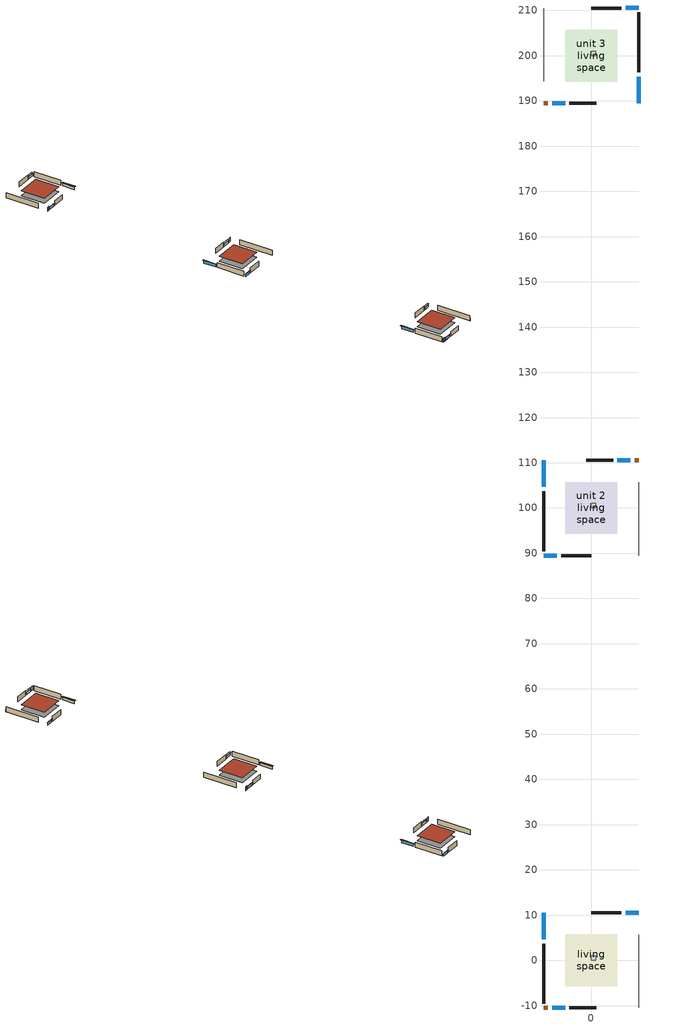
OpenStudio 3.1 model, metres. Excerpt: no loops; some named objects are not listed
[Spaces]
central ac and furnace airloop ret air space
 floor adiabatic (AdiabaticConst): 0,0 0,1 1,1 1,0 z0
 wall adiabatic (AdiabaticConst): 0,0 1,0 1,1 0,1 0,0 z0:1
 ceiling adiabatic (AdiabaticConst): 1,0 1,1 0,1 0,0 z1
living space
 floor foundation (Surface_1 construction): -5.74,-5.74 -5.74,5.74 5.74,5.74 5.74,-5.74 z0
 wall outside (AdiabaticWallConstruction 1): -10.51,-10.51 -9.6,-10.51 z0:2.03
 wall outside (AdiabaticWallConstruction): -8.67,-10.51 -5.74,-10.51 / 10.51,10.51 7.58,10.51 / -10.51,10.51 -10.51,4.64 z0:1.22
 wall outside (Surface_5 construction): -4.81,-10.51 1.08,-10.51 z0:2.44
 wall outside (Surface_3 construction): 6.66,10.51 0,10.51 z0:2.44
 wall outside (Surface_2 construction): -10.51,3.71 -10.51,-9.58 z0:2.44
 wall adiabatic (Surface_4 construction): 10.51,-10.51 10.51,5.72 z0:2.44
 window (WindowConstruction 2): -8.67,-10.51 -5.74,-10.51 z0:1.22
 window (WindowConstruction 1): 10.51,10.51 7.59,10.51 z0:1.22
 window (WindowConstruction): -10.51,10.51 -10.51,4.64 z0:1.22
 door (Door): -10.51,-10.51 -9.6,-10.51 z0:2.03
 roof outside (Surface_6 construction): -5.74,5.74 -5.74,-5.74 5.74,-5.74 5.74,5.74 z2.44
unit 2 central ac and furnace airloop ret air space
 floor adiabatic (unit 2 AdiabaticConst): 0,100 0,101 1,101 1,100 z0
 wall adiabatic (unit 2 AdiabaticConst): 0,100 1,100 1,101 0,101 0,100 z0:1
 ceiling adiabatic (unit 2 AdiabaticConst): 1,100 1,101 0,101 0,100 z1
unit 2 living space
 floor foundation (unit 2 Surface_1 construction): -5.74,94.26 -5.74,105.74 5.74,105.74 5.74,94.26 z0
 wall outside (unit 2 AdiabaticWallConstruction 1): 10.51,110.51 9.6,110.51 z0:2.03
 wall outside (unit 2 AdiabaticWallConstruction): 8.67,110.51 5.74,110.51 / -10.51,110.51 -10.51,104.64 / -10.51,89.49 -7.58,89.49 z0:1.22
 wall outside (unit 2 Surface_5 construction): 4.81,110.51 -1.08,110.51 z0:2.44
 wall outside (unit 2 Surface_4 construction): -10.51,103.71 -10.51,90.42 z0:2.44
 wall outside (unit 2 Surface_3 construction): -6.66,89.49 0,89.49 z0:2.44
 wall adiabatic (unit 2 Surface_2 construction): 10.51,89.49 10.51,105.72 z0:2.44
 window (unit 2 WindowConstruction 2): 8.67,110.51 5.74,110.51 z0:1.22
 window (unit 2 WindowConstruction 1): -10.51,110.51 -10.51,104.64 z0:1.22
 window (unit 2 WindowConstruction): -10.51,89.49 -7.59,89.49 z0:1.22
 door (unit 2 Door): 10.51,110.51 9.6,110.51 z0:2.03
 roof outside (unit 2 Surface_6 construction): -5.74,105.74 -5.74,94.26 5.74,94.26 5.74,105.74 z2.44
unit 3 central ac and furnace airloop ret air space
 floor adiabatic (unit 3 AdiabaticConst): 0,200 0,201 1,201 1,200 z0
 wall adiabatic (unit 3 AdiabaticConst): 0,200 1,200 1,201 0,201 0,200 z0:1
 ceiling adiabatic (unit 3 AdiabaticConst): 1,200 1,201 0,201 0,200 z1
unit 3 living space
 floor foundation (unit 3 Surface_1 construction): -5.74,194.26 -5.74,205.74 5.74,205.74 5.74,194.26 z0
 wall outside (unit 3 AdiabaticWallConstruction 1): -10.51,189.49 -9.6,189.49 z0:2.03
 wall outside (unit 3 AdiabaticWallConstruction): -8.67,189.49 -5.74,189.49 / 10.51,189.49 10.51,195.36 / 10.51,210.51 7.58,210.51 z0:1.22
 wall outside (unit 3 Surface_5 construction): -4.81,189.49 1.08,189.49 z0:2.44
 wall outside (unit 3 Surface_4 construction): 10.51,196.29 10.51,209.58 z0:2.44
 wall outside (unit 3 Surface_3 construction): 6.66,210.51 0,210.51 z0:2.44
 wall adiabatic (unit 3 Surface_2 construction): -10.51,210.51 -10.51,194.28 z0:2.44
 window (unit 3 WindowConstruction 2): -8.67,189.49 -5.74,189.49 z0:1.22
 window (unit 3 WindowConstruction 1): 10.51,189.49 10.51,195.36 z0:1.22
 window (unit 3 WindowConstruction): 10.51,210.51 7.59,210.51 z0:1.22
 door (unit 3 Door): -10.51,189.49 -9.6,189.49 z0:2.03
 roof outside (unit 3 Surface_6 construction): -5.74,205.74 -5.74,194.26 5.74,194.26 5.74,205.74 z2.44
shading: -8.67,-10.51 -5.74,-10.51 / 10.51,10.51 7.59,10.51 / -10.51,10.51 -10.51,4.64 / 8.67,10.51 5.74,10.51 / -10.51,10.51 -10.51,4.64 / -10.51,-10.51 -7.59,-10.51 / -8.67,-10.51 -5.74,-10.51 / 10.51,-10.51 10.51,-4.64 / 10.51,10.51 7.59,10.51 z0:1.22; -5.44,-10.51 -8.97,-10.51 -8.97,-11.12 -5.44,-11.12 z1.52; 7.28,10.51 10.82,10.51 10.82,11.12 7.28,11.12 z1.52; -10.51,4.34 -10.51,10.82 -11.12,10.82 -11.12,4.34 z1.52; 5.44,110.51 8.97,110.51 8.97,111.12 5.44,111.12 z1.52; -10.51,104.34 -10.51,110.82 -11.12,110.82 -11.12,104.34 z1.52; -7.28,89.49 -10.82,89.49 -10.82,88.88 -7.28,88.88 z1.52; -5.44,189.49 -8.97,189.49 -8.97,188.88 -5.44,188.88 z1.52; 10.51,195.66 10.51,189.18 11.12,189.18 11.12,195.66 z1.52; 7.28,210.51 10.82,210.51 10.82,211.12 7.28,211.12 z1.52
[Building]
Building 1: Nominal Floor to Floor Height {m}=8; Standards Number of Stories=1; Standards Number of Above Ground Stories=1; Standards Building Type=Residential; Standards Number of Living Units=3
[Site:WaterMainsTemperature]
Calculation Method=Schedule; Temperature Schedule=mains temperature schedule
[Site:GroundTemperature:Deep]
17.4819, 17.4819, 17.4819, 17.4819, 17.4819, 17.4819, 17.4819, 17.4819, 17.4819, 17.4819, 17.4819, 17.4819
[Site:GroundTemperature:Shallow]
16.0135, 15.3405, 15.2866, 15.6059, 16.8881, 18.1643, 19.2707, 19.9716, 20.0311, 19.4611, 18.3829, 17.1458
[ClimateZones]
Climate Zone Institution Name 1=Building America; Climate Zone Document Year 1=0; Climate Zone Value 1=Hot-Dry
[Site]
Long Beach Daugherty Fld_CA_USA: Latitude {deg}=33.83; Longitude {deg}=-118.17; Time Zone {hr}=-8; Elevation {m}=8; Terrain=Suburbs
[Construction]
AdiabaticConst: Adiabatic
furniture construction living space: furniture material living space
PartitionWallConstruction: Drywall 0.5 in., WallStudAndCavity 3, Drywall 0.5 in.
AdiabaticWallConstruction 1; AdiabaticWallConstruction: wood siding 1, WallRigidIns, WallStudAndCavity 2, Drywall 0.5 in.
Door: DoorMaterial
WindowConstruction 2; WindowConstruction 1; WindowConstruction: WindowMaterial
Surface_1 construction: Concrete 4.0 in., Floor Covering
Surface_5 construction; Surface_3 construction; Surface_2 construction: wood siding, WallSheathing, WallStudAndCavity, Drywall 0.5 in.
Surface_4 construction: WallSheathing, WallStudAndCavity 1
Surface_6 construction: asphalt or fiberglass shingles, RoofStudAndCavity
unit 2 AdiabaticConst: unit 2 Adiabatic
unit 2 furniture construction living space: unit 2 furniture material living space
unit 2 PartitionWallConstruction: unit 2 Drywall 0.5 in., unit 2 WallStudAndCavity 3, unit 2 Drywall 0.5 in.
unit 2 AdiabaticWallConstruction 1; unit 2 AdiabaticWallConstruction: unit 2 wood siding 1, unit 2 WallRigidIns, unit 2 WallStudAndCavity 2, unit 2 Drywall 0.5 in.
unit 2 Door: unit 2 DoorMaterial
unit 2 WindowConstruction 2; unit 2 WindowConstruction 1; unit 2 WindowConstruction: unit 2 WindowMaterial
unit 2 Surface_1 construction: unit 2 Concrete 4.0 in., unit 2 Floor Covering
unit 2 Surface_5 construction; unit 2 Surface_4 construction; unit 2 Surface_3 construction: unit 2 wood siding, unit 2 WallSheathing, unit 2 WallStudAndCavity 1, unit 2 Drywall 0.5 in.
unit 2 Surface_2 construction: unit 2 WallSheathing, unit 2 WallStudAndCavity
unit 2 Surface_6 construction: unit 2 asphalt or fiberglass shingles, unit 2 RoofStudAndCavity
unit 3 AdiabaticConst: unit 3 Adiabatic
unit 3 furniture construction living space: unit 3 furniture material living space
unit 3 PartitionWallConstruction: unit 3 Drywall 0.5 in., unit 3 WallStudAndCavity 3, unit 3 Drywall 0.5 in.
unit 3 AdiabaticWallConstruction 1; unit 3 AdiabaticWallConstruction: unit 3 wood siding 1, unit 3 WallRigidIns, unit 3 WallStudAndCavity 2, unit 3 Drywall 0.5 in.
unit 3 Door: unit 3 DoorMaterial
unit 3 WindowConstruction 2; unit 3 WindowConstruction 1; unit 3 WindowConstruction: unit 3 WindowMaterial
unit 3 Surface_1 construction: unit 3 Concrete 4.0 in., unit 3 Floor Covering
unit 3 Surface_5 construction; unit 3 Surface_4 construction; unit 3 Surface_3 construction: unit 3 wood siding, unit 3 WallSheathing, unit 3 WallStudAndCavity 1, unit 3 Drywall 0.5 in.
unit 3 Surface_2 construction: unit 3 WallSheathing, unit 3 WallStudAndCavity
unit 3 Surface_6 construction: unit 3 asphalt or fiberglass shingles, unit 3 RoofStudAndCavity
[Material:NoMass] Roughness=Rough; Thermal Resistance {m2-K/W}=176.1
Adiabatic; unit 2 Adiabatic; unit 3 Adiabatic
[Material] Roughness=Rough
Name | Thickness {m} | Conductivity {W/m-K} | Density {kg/m3} | Specific Heat {J/kg-K} | Thermal Absorptance | Solar Absorptance | Visible Absorptance
furniture material living space; unit 2 furniture material living space; unit 3 furniture material living space | 0.06096 | 0.115458 | 640.8 | 1214.23 | 0.9 | 0.6 | 0.1
WallStudAndCavity 3; unit 2 WallStudAndCavity 3; unit 3 WallStudAndCavity 3 | 0.0889 | 0.391764 | 83.0341 | 1211.67
DoorMaterial; unit 2 DoorMaterial; unit 3 DoorMaterial | 0.04445 | 0.0612267 | 512.64 | 1214.23
WallStudAndCavity 2; unit 2 WallStudAndCavity 2; unit 3 WallStudAndCavity 2 | 0.0889 | 0.380278 | 52.3479 | 1209.89
WallRigidIns; unit 2 WallRigidIns; unit 3 WallRigidIns | 0.512978 | 0.029427 | 32.04 | 1214.23
wood siding 1; unit 2 wood siding 1; unit 3 wood siding 1 | 0.0254 | 0.102417 | 544.68 | 1172.36 | 0.9 | 0.75 | 0.75
Floor Covering; unit 2 Floor Covering; unit 3 Floor Covering | 0.0127 | 0.0450781 | 54.468 | 1339.84 | 0.9 | 0.9 | 0.9
Concrete 4.0 in.; unit 2 Concrete 4.0 in.; unit 3 Concrete 4.0 in. | 0.1016 | 1.803125 | 2242.8 | 837.4 | 0.9
WallStudAndCavity 1; unit 2 WallStudAndCavity; unit 3 WallStudAndCavity | 0.1397 | 0.393673 | 139.0536 | 1170.24
Drywall 0.5 in.; unit 2 Drywall 0.5 in.; unit 3 Drywall 0.5 in. | 0.0127 | 0.160291 | 801 | 837.4 | 0.9 | 0.5 | 0.1
WallStudAndCavity; unit 2 WallStudAndCavity 1; unit 3 WallStudAndCavity 1 | 0.1397 | 0.0823012 | 139.0536 | 1170.24
WallSheathing; unit 2 WallSheathing; unit 3 WallSheathing | 0.0127 | 0.115458 | 512.64 | 1214.23
wood siding; unit 2 wood siding; unit 3 wood siding | 0.0254 | 0.102417 | 544.68 | 1172.36 | 0.9 | 0.7 | 0.7
RoofStudAndCavity; unit 2 RoofStudAndCavity; unit 3 RoofStudAndCavity | 0.0889 | 0.502087 | 50.32683 | 1063.81
asphalt or fiberglass shingles; unit 2 asphalt or fiberglass shingles; unit 3 asphalt or fiberglass shingles | 0.009525 | 0.162714 | 1121.4 | 1465.45 | 0.9 | 0.85 | 0.85
[WindowMaterial:SimpleGlazingSystem] U-Factor {W/m2-K}=2.10086; Solar Heat Gain Coefficient=0.3
WindowMaterial; unit 2 WindowMaterial; unit 3 WindowMaterial
[EnergyManagementSystem:ProgramCallingManager]
total_loads_program calling manager: EndOfZoneTimestepAfterZoneReporting; total_loads_program
infil_program calling manager: BeginTimestepBeforePredictor; infil_program
natural_vent_program calling manager: BeginTimestepBeforePredictor; natural_vent_program
central_ac_and_furnace_airloop_0_duct_program calling manager: EndOfSystemTimestepAfterHVACReporting; central_ac_and_furnace_airloop_0_duct_program
water heater EC_adj ProgramManager: EndOfSystemTimestepBeforeHVACReporting; water_heater_EC_adj
central ac and furnace supply fan disaggregate program calling manager 1: EndOfSystemTimestepBeforeHVACReporting; central_ac_and_furnace_supply_fan_disaggregate_program_1
central ac and furnace supply fan disaggregate program calling manager: EndOfSystemTimestepBeforeHVACReporting; central_ac_and_furnace_supply_fan_disaggregate_program
unit 2 total_loads_program calling manager: EndOfZoneTimestepAfterZoneReporting; unit_2_total_loads_program
unit 2 infil_program calling manager: BeginTimestepBeforePredictor; unit_2_infil_program
unit 2 natural_vent_program calling manager: BeginTimestepBeforePredictor; unit_2_natural_vent_program
unit 2 central_ac_and_furnace_airloop_0_duct_program calling manager: EndOfSystemTimestepAfterHVACReporting; unit_2_central_ac_and_furnace_airloop_0_duct_program
unit 2 water heater EC_adj ProgramManager: EndOfSystemTimestepBeforeHVACReporting; unit_2_water_heater_EC_adj
unit 2 central ac and furnace supply fan disaggregate program calling manager 1: EndOfSystemTimestepBeforeHVACReporting; unit_2_central_ac_and_furnace_supply_fan_disaggregate_program_1
unit 2 central ac and furnace supply fan disaggregate program calling manager: EndOfSystemTimestepBeforeHVACReporting; unit_2_central_ac_and_furnace_supply_fan_disaggregate_program
unit 3 total_loads_program calling manager: EndOfZoneTimestepAfterZoneReporting; unit_3_total_loads_program
unit 3 infil_program calling manager: BeginTimestepBeforePredictor; unit_3_infil_program
unit 3 natural_vent_program calling manager: BeginTimestepBeforePredictor; unit_3_natural_vent_program
unit 3 central_ac_and_furnace_airloop_0_duct_program calling manager: EndOfSystemTimestepAfterHVACReporting; unit_3_central_ac_and_furnace_airloop_0_duct_program
unit 3 water heater EC_adj ProgramManager: EndOfSystemTimestepBeforeHVACReporting; unit_3_water_heater_EC_adj
unit 3 central ac and furnace supply fan disaggregate program calling manager 1: EndOfSystemTimestepBeforeHVACReporting; unit_3_central_ac_and_furnace_supply_fan_disaggregate_program_1
unit 3 central ac and furnace supply fan disaggregate program calling manager: EndOfSystemTimestepBeforeHVACReporting; unit_3_central_ac_and_furnace_supply_fan_disaggregate_program
[EnergyManagementSystem:Program]
total_loads_program: Set loads_htg_tot = 0; Set loads_clg_tot = 0; If htg_load_liv > 0; Set loads_htg_tot = htg_load_tot - clg_load_tot; ElseIf clg_load_liv > 0; Set loads_clg_tot = clg_load_tot - htg_load_tot; EndIf
infil_program: Set p_m = 0.14; Set p_s = 0.22; Set s_m = 270; Set s_s = 370; Set z_m = 9.99744; Set z_s = 2.4384; Set f_t = (((s_m/z_m)^p_m)*((z_s/s_s)^p_s)); Set Tdiff = airflow_tin_s-airflow_tt_s; Set dT = @Abs Tdiff; Set c = 0.021; Set Cs = 0.0652; Set Cw = 0.1483; Set n = 0.65; Set sft = (f_t*0.7000000000000001); Set temp1 = ((c*Cw)*((sft*site_vw_s)^(2*n)))^2; Set Qinf = (((c*Cs*(dT^n))^2)+temp1)^0.5; Set Qinf = (@Max Qinf 0); Set mech_vent_house_fan_sensible_load_equip_act = 0.0; Set mech_vent_house_fan_latent_load_equip_act = 0.0; Set OASupInPb = out_pb_s; Set OASupInTemp = airflow_tt_s; Set OASupInW = out_wt_s; Set OASupRho = (@RhoAirFnPbTdbW OASupInPb OASupInTemp OASupInW); Set OASupCp = (@CpAirFnW OASupInW); Set OASupInEnth = (@HFnTdbW OASupInTemp OASupInW); Set ZoneTemp = airflow_tin_s; Set ZoneW = airflow_win_s; Set ZoneCp = (@CpAirFnW ZoneW); Set ZoneAirEnth = (@HFnTdbW ZoneTemp ZoneW); Set mech_vent_house_fan_cfis_act = 0.0; Set QWHV_cfis_oa = 0.0; Set Qrange = 0; Set Qrange = Qrange + 0.0472 * mech_vent_range_fan_0_sch_s; Set Qbath = 0; Set Qbath = Qbath + 0.0236 * mech_vent_bath_fan_0_sch_s; Set Qdryer = 0; Set Qdryer = Qdryer + 0.0472 * clothes_dryer_exhaust_0_sch_s; Set QWHV_sup = 0.0; Set QWHV_exh = 0.0; Set QWHV_bal_erv_hrv = 0.0; Set Qexhaust = Qrange + Qbath + Qdryer + QWHV_exh + QWHV_bal_erv_hrv; Set Qsupply = QWHV_sup + QWHV_bal_erv_hrv + QWHV_cfis_oa; Set Qfan = (@Max Qexhaust Qsupply); If Qfan > 0; Set Qavg = ((Qexhaust + Qsupply) / 2.0); If ((@Abs (Qexhaust - Qavg)) / Qavg) <= 0.1; Set phi = 1; Else; Set phi = (Qinf / (Qinf + Qfan)); EndIf; Set Qinf_adj = phi * Qinf; Else; Set Qinf_adj = Qinf; EndIf; Set infil_flow_act = Qinf_adj; Set Qload = Qfan; Set Effectiveness_Sens = 0.0; Set Effectiveness_Lat = 0.0; Set Fan_MFR = Qload * OASupRho; Set FanTotalToLv = Fan_MFR * (OASupInEnth - ZoneAirEnth); Set FanSensToLv = Fan_MFR * ZoneCp * (OASupInTemp - ZoneTemp); Set FanLatToLv = FanTotalToLv - FanSensToLv; Set mech_vent_house_fan_sensible_load_equip_act = mech_vent_house_fan_sensible_load_equip_act + FanSensToLv; Set mech_vent_house_fan_latent_load_equip_act = mech_vent_house_fan_latent_load_equip_act + FanLatToLv
natural_vent_program: Set Tin = airflow_tin_s; Set Tout = airflow_tt_s; Set Wout = out_wt_s; Set Pbar = out_pb_s; Set Phiout = (@RhFnTdbWPb Tout Wout Pbar); Set MaxHR = 0.0115; Set MaxRH = 0.7; Set Tnvsp = (htg_sp_s + clg_sp_s) / 2; Set NVavail = natural_vent_avail_s; Set ClgSsnAvail = cool_season; If (Wout < MaxHR) && (Phiout < MaxRH) && (Tin > Tout) && (Tin > Tnvsp) && (ClgSsnAvail > 0); Set WHF_Flow = 0; Set Adj = (Tin-Tnvsp)/(Tin-Tout); Set Adj = (@Min Adj 1); Set Adj = (@Max Adj 0); If (WHF_Flow > 0); Set natural_vent_flow_act = 0; Set whole_house_fan_flow_act = WHF_Flow*Adj; Set WHF_W = 0; Set whole_house_fan_act = WHF_W*Adj; ElseIf (NVavail > 0); Set NVArea = 5743.971995904; Set Cs = 8.963020389461627e-05; Set Cw = 6.158219665777789e-05; Set Tdiff = Tin-Tout; Set dT = (@Abs Tdiff); Set Vwind = site_vw_s; Set SGNV = NVArea*Adj*((((Cs*dT)+(Cw*(Vwind^2)))^0.5)/1000); Set MaxNV = 1.7845905985536004; Set natural_vent_flow_act = (@Min SGNV MaxNV); Set whole_house_fan_flow_act = 0; Set whole_house_fan_act = 0; EndIf; Else; Set natural_vent_flow_act = 0; Set whole_house_fan_flow_act = 0; Set whole_house_fan_act = 0; EndIf
central_ac_and_furnace_airloop_0_duct_program: Set central_ac_and_furnace_airloop_AH_MFR = central_ac_and_furnace_airloop_AH_MFR_s; Set central_ac_and_furnace_airloop_Fan_RTF = central_ac_and_furnace_airloop_Fan_RTF_s; Set central_ac_and_furnace_airloop_AH_VFR = central_ac_and_furnace_airloop_AH_VFR_s; Set central_ac_and_furnace_airloop_AH_Tout = central_ac_and_furnace_airloop_AH_Tout_s; Set central_ac_and_furnace_airloop_AH_Wout = central_ac_and_furnace_airloop_AH_Wout_s; Set central_ac_and_furnace_airloop_RA_T = central_ac_and_furnace_airloop_RA_T_s; Set central_ac_and_furnace_airloop_Ra_W = central_ac_and_furnace_airloop_Ra_W_s; Set central_ac_and_furnace_airloop_0_DZ_T = central_ac_and_furnace_airloop_0_DZ_T_s; Set central_ac_and_furnace_airloop_0_DZ_W = central_ac_and_furnace_airloop_0_DZ_W_s; Run central_ac_and_furnace_airloop_0_duct_subroutine; Set central_ac_and_furnace_airloop_0_SupSensLkToLv_equip_act = central_ac_and_furnace_airloop_0_SupSensLkToLv; Set central_ac_and_furnace_airloop_0_SupLatLkToLv_equip_act = central_ac_and_furnace_airloop_0_SupLatLkToLv; Set central_ac_and_furnace_airloop_0_SupCondToLv_equip_act = central_ac_and_furnace_airloop_0_SupCondToLv; Set central_ac_and_furnace_airloop_0_RetSensLkToRP_equip_act = central_ac_and_furnace_airloop_0_RetSensLkToRP; Set central_ac_and_furnace_airloop_0_RetLatLkToRP_equip_act = central_ac_and_furnace_airloop_0_RetLatLkToRP; Set central_ac_and_furnace_airloop_0_RetCondToRP_equip_act = central_ac_and_furnace_airloop_0_RetCondToRP; Set central_ac_and_furnace_airloop_0_RetCondToDZ_equip_act = central_ac_and_furnace_airloop_0_RetCondToDZ; Set central_ac_and_furnace_airloop_0_SupCondToDZ_equip_act = central_ac_and_furnace_airloop_0_SupCondToDZ; Set central_ac_and_furnace_airloop_0_SupSensLkToDZ_equip_act = central_ac_and_furnace_airloop_0_SupSensLkToDZ; Set central_ac_and_furnace_airloop_0_SupLatLkToDZ_equip_act = central_ac_and_furnace_airloop_0_SupLatLkToDZ
water_heater_EC_adj: Set wh_e_cons = water_heater_energy + water_heater_on_cycle_parasitic + water_heater_off_cycle_parasitic; Set water_heater_ec_adj_act = 0.0 * wh_e_cons
central_ac_and_furnace_supply_fan_disaggregate_program_1: Set central_ac_and_furnace_supply_fan_primary_htg = 0; If central_ac_and_furnace_htg_coil_s > 0; Set central_ac_and_furnace_supply_fan_primary_htg = central_ac_and_furnace_supply_fan_s_1; EndIf
central_ac_and_furnace_supply_fan_disaggregate_program: Set central_ac_and_furnace_supply_fan_clg = 0; If central_ac_and_furnace_clg_coil_s > 0; Set central_ac_and_furnace_supply_fan_clg = central_ac_and_furnace_supply_fan_s; EndIf
[OtherEquipment]
Name | Other Equipment Definition | Space or SpaceType | Schedule | Fuel Type
mech vent house fan latent load equip | mech vent house fan latent load equip | living space | Always On Discrete | None
mech vent house fan sensible load equip | mech vent house fan sensible load equip | living space | Always On Discrete | None
central_ac_and_furnace_airloop_0_SupLatLkToDZ equip | central_ac_and_furnace_airloop_0_SupLatLkToDZ equip | living space | Always On Discrete | None
central_ac_and_furnace_airloop_0_SupSensLkToDZ equip | central_ac_and_furnace_airloop_0_SupSensLkToDZ equip | living space | Always On Discrete | None
central_ac_and_furnace_airloop_0_RetCondToDZ equip | central_ac_and_furnace_airloop_0_RetCondToDZ equip | living space | Always On Discrete | None
central_ac_and_furnace_airloop_0_SupCondToDZ equip | central_ac_and_furnace_airloop_0_SupCondToDZ equip | living space | Always On Discrete | None
central_ac_and_furnace_airloop_0_RetLatLkToRP equip | central_ac_and_furnace_airloop_0_RetLatLkToRP equip | central ac and furnace airloop ret air space | Always On Discrete | None
central_ac_and_furnace_airloop_0_RetSensLkToRP equip | central_ac_and_furnace_airloop_0_RetSensLkToRP equip | central ac and furnace airloop ret air space | Always On Discrete | None
central_ac_and_furnace_airloop_0_RetCondToRP equip | central_ac_and_furnace_airloop_0_RetCondToRP equip | central ac and furnace airloop ret air space | Always On Discrete | None
central_ac_and_furnace_airloop_0_SupCondToLv equip | central_ac_and_furnace_airloop_0_SupCondToLv equip | living space | Always On Discrete | None
central_ac_and_furnace_airloop_0_SupLatLkToLv equip | central_ac_and_furnace_airloop_0_SupLatLkToLv equip | living space | Always On Discrete | None
central_ac_and_furnace_airloop_0_SupSensLkToLv equip | central_ac_and_furnace_airloop_0_SupSensLkToLv equip | living space | Always On Discrete | None
water latent | water latent | living space | fixtures | None
water sensible | water sensible | living space | fixtures | None
cooking range 1 | cooking range 2 | living space | cooking_range | NaturalGas
clothes dryer 1 | clothes dryer 2 | living space | clothes_dryer | NaturalGas
water heater EC adjustment | water heater EC adjustment | living space | Always On Discrete | NaturalGas
unit 2 mech vent house fan latent load equip | unit 2 mech vent house fan latent load equip | unit 2 living space | unit 2 Always On Discrete | None
unit 2 mech vent house fan sensible load equip | unit 2 mech vent house fan sensible load equip | unit 2 living space | unit 2 Always On Discrete | None
unit 2 central_ac_and_furnace_airloop_0_SupLatLkToDZ equip | unit 2 central_ac_and_furnace_airloop_0_SupLatLkToDZ equip | unit 2 living space | unit 2 Always On Discrete | None
unit 2 central_ac_and_furnace_airloop_0_SupSensLkToDZ equip | unit 2 central_ac_and_furnace_airloop_0_SupSensLkToDZ equip | unit 2 living space | unit 2 Always On Discrete | None
unit 2 central_ac_and_furnace_airloop_0_RetCondToDZ equip | unit 2 central_ac_and_furnace_airloop_0_RetCondToDZ equip | unit 2 living space | unit 2 Always On Discrete | None
unit 2 central_ac_and_furnace_airloop_0_SupCondToDZ equip | unit 2 central_ac_and_furnace_airloop_0_SupCondToDZ equip | unit 2 living space | unit 2 Always On Discrete | None
unit 2 central_ac_and_furnace_airloop_0_RetLatLkToRP equip | unit 2 central_ac_and_furnace_airloop_0_RetLatLkToRP equip | unit 2 central ac and furnace airloop ret air space | unit 2 Always On Discrete | None
unit 2 central_ac_and_furnace_airloop_0_RetSensLkToRP equip | unit 2 central_ac_and_furnace_airloop_0_RetSensLkToRP equip | unit 2 central ac and furnace airloop ret air space | unit 2 Always On Discrete | None
unit 2 central_ac_and_furnace_airloop_0_RetCondToRP equip | unit 2 central_ac_and_furnace_airloop_0_RetCondToRP equip | unit 2 central ac and furnace airloop ret air space | unit 2 Always On Discrete | None
unit 2 central_ac_and_furnace_airloop_0_SupCondToLv equip | unit 2 central_ac_and_furnace_airloop_0_SupCondToLv equip | unit 2 living space | unit 2 Always On Discrete | None
unit 2 central_ac_and_furnace_airloop_0_SupLatLkToLv equip | unit 2 central_ac_and_furnace_airloop_0_SupLatLkToLv equip | unit 2 living space | unit 2 Always On Discrete | None
unit 2 central_ac_and_furnace_airloop_0_SupSensLkToLv equip | unit 2 central_ac_and_furnace_airloop_0_SupSensLkToLv equip | unit 2 living space | unit 2 Always On Discrete | None
unit 2 water latent | unit 2 water latent | unit 2 living space | unit 2 fixtures | None
unit 2 water sensible | unit 2 water sensible | unit 2 living space | unit 2 fixtures | None
unit 2 cooking range 1 | unit 2 cooking range 2 | unit 2 living space | unit 2 cooking_range | NaturalGas
unit 2 clothes dryer 1 | unit 2 clothes dryer 2 | unit 2 living space | unit 2 clothes_dryer | NaturalGas
unit 2 water heater EC adjustment | unit 2 water heater EC adjustment | unit 2 living space | unit 2 Always On Discrete | NaturalGas
unit 3 mech vent house fan latent load equip | unit 3 mech vent house fan latent load equip | unit 3 living space | unit 3 Always On Discrete | None
unit 3 mech vent house fan sensible load equip | unit 3 mech vent house fan sensible load equip | unit 3 living space | unit 3 Always On Discrete | None
unit 3 central_ac_and_furnace_airloop_0_SupLatLkToDZ equip | unit 3 central_ac_and_furnace_airloop_0_SupLatLkToDZ equip | unit 3 living space | unit 3 Always On Discrete | None
unit 3 central_ac_and_furnace_airloop_0_SupSensLkToDZ equip | unit 3 central_ac_and_furnace_airloop_0_SupSensLkToDZ equip | unit 3 living space | unit 3 Always On Discrete | None
unit 3 central_ac_and_furnace_airloop_0_RetCondToDZ equip | unit 3 central_ac_and_furnace_airloop_0_RetCondToDZ equip | unit 3 living space | unit 3 Always On Discrete | None
unit 3 central_ac_and_furnace_airloop_0_SupCondToDZ equip | unit 3 central_ac_and_furnace_airloop_0_SupCondToDZ equip | unit 3 living space | unit 3 Always On Discrete | None
unit 3 central_ac_and_furnace_airloop_0_RetLatLkToRP equip | unit 3 central_ac_and_furnace_airloop_0_RetLatLkToRP equip | unit 3 central ac and furnace airloop ret air space | unit 3 Always On Discrete | None
unit 3 central_ac_and_furnace_airloop_0_RetSensLkToRP equip | unit 3 central_ac_and_furnace_airloop_0_RetSensLkToRP equip | unit 3 central ac and furnace airloop ret air space | unit 3 Always On Discrete | None
unit 3 central_ac_and_furnace_airloop_0_RetCondToRP equip | unit 3 central_ac_and_furnace_airloop_0_RetCondToRP equip | unit 3 central ac and furnace airloop ret air space | unit 3 Always On Discrete | None
unit 3 central_ac_and_furnace_airloop_0_SupCondToLv equip | unit 3 central_ac_and_furnace_airloop_0_SupCondToLv equip | unit 3 living space | unit 3 Always On Discrete | None
unit 3 central_ac_and_furnace_airloop_0_SupLatLkToLv equip | unit 3 central_ac_and_furnace_airloop_0_SupLatLkToLv equip | unit 3 living space | unit 3 Always On Discrete | None
unit 3 central_ac_and_furnace_airloop_0_SupSensLkToLv equip | unit 3 central_ac_and_furnace_airloop_0_SupSensLkToLv equip | unit 3 living space | unit 3 Always On Discrete | None
unit 3 water latent | unit 3 water latent | unit 3 living space | unit 3 fixtures | None
unit 3 water sensible | unit 3 water sensible | unit 3 living space | unit 3 fixtures | None
unit 3 cooking range 1 | unit 3 cooking range 2 | unit 3 living space | unit 3 cooking_range | NaturalGas
unit 3 clothes dryer 1 | unit 3 clothes dryer 2 | unit 3 living space | unit 3 clothes_dryer | NaturalGas
unit 3 water heater EC adjustment | unit 3 water heater EC adjustment | unit 3 living space | unit 3 Always On Discrete | NaturalGas
[OtherEquipment:Definition] Design Level Calculation Method=EquipmentLevel
Name | Design Level {W} | Fraction Latent | Fraction Radiant | Fraction Lost
mech vent house fan latent load equip; central_ac_and_furnace_airloop_0_RetLatLkToRP equip; central_ac_and_furnace_airloop_0_SupLatLkToLv equip; unit 2 mech vent house fan latent load equip; unit 2 central_ac_and_furnace_airloop_0_RetLatLkToRP equip; unit 2 central_ac_and_furnace_airloop_0_SupLatLkToLv equip; unit 3 mech vent house fan latent load equip; unit 3 central_ac_and_furnace_airloop_0_RetLatLkToRP equip; unit 3 central_ac_and_furnace_airloop_0_SupLatLkToLv equip | 0 | 1 | 0 | 0
mech vent house fan sensible load equip; central_ac_and_furnace_airloop_0_RetSensLkToRP equip; central_ac_and_furnace_airloop_0_RetCondToRP equip; central_ac_and_furnace_airloop_0_SupCondToLv equip; central_ac_and_furnace_airloop_0_SupSensLkToLv equip; unit 2 mech vent house fan sensible load equip; unit 2 central_ac_and_furnace_airloop_0_RetSensLkToRP equip; unit 2 central_ac_and_furnace_airloop_0_RetCondToRP equip; unit 2 central_ac_and_furnace_airloop_0_SupCondToLv equip; unit 2 central_ac_and_furnace_airloop_0_SupSensLkToLv equip; unit 3 mech vent house fan sensible load equip; unit 3 central_ac_and_furnace_airloop_0_RetSensLkToRP equip; unit 3 central_ac_and_furnace_airloop_0_RetCondToRP equip; unit 3 central_ac_and_furnace_airloop_0_SupCondToLv equip; unit 3 central_ac_and_furnace_airloop_0_SupSensLkToLv equip | 0 | 0 | 0 | 0
central_ac_and_furnace_airloop_0_SupLatLkToDZ equip; central_ac_and_furnace_airloop_0_SupSensLkToDZ equip; central_ac_and_furnace_airloop_0_RetCondToDZ equip; central_ac_and_furnace_airloop_0_SupCondToDZ equip; unit 2 central_ac_and_furnace_airloop_0_SupLatLkToDZ equip; unit 2 central_ac_and_furnace_airloop_0_SupSensLkToDZ equip; unit 2 central_ac_and_furnace_airloop_0_RetCondToDZ equip; unit 2 central_ac_and_furnace_airloop_0_SupCondToDZ equip; unit 3 central_ac_and_furnace_airloop_0_SupLatLkToDZ equip; unit 3 central_ac_and_furnace_airloop_0_SupSensLkToDZ equip; unit 3 central_ac_and_furnace_airloop_0_RetCondToDZ equip; unit 3 central_ac_and_furnace_airloop_0_SupCondToDZ equip | 0 | 0 | 0 | 1
water latent | 2736.84 | 1 | 0 | 0
water sensible | -2697.27 | 0 | 0.6 | 0
cooking range 2 | 15784.3 | 0.161847 | 0.382892 | 0.2
clothes dryer 2 | 22138.1 | 0.0164787 | 0.0801128 | 0.85
water heater EC adjustment; unit 2 water heater EC adjustment; unit 3 water heater EC adjustment | 0.01 | 0 | 0 | 1
unit 2 water latent | 1990.95 | 1 | 0 | 0
unit 2 water sensible | -1962.16 | 0 | 0.6 | 0
unit 2 cooking range 2 | 22120.6 | 0.161847 | 0.382892 | 0.2
unit 2 clothes dryer 2 | 10827.5 | 0.0164787 | 0.0801128 | 0.85
unit 3 water latent | 2077.07 | 1 | 0 | 0
unit 3 water sensible | -2047.04 | 0 | 0.6 | 0
unit 3 cooking range 2 | 30245.8 | 0.161847 | 0.382892 | 0.2
unit 3 clothes dryer 2 | 10246 | 0.0164787 | 0.0801128 | 0.85
[SpaceInfiltration:DesignFlowRate] Design Flow Rate Calculation Method=Flow/Space; Design Flow Rate {m3/s}=0
Name | Space or SpaceType | Schedule
infil flow; whole house fan flow; natural vent flow | living space | Always On Discrete
unit 2 infil flow; unit 2 whole house fan flow; unit 2 natural vent flow | unit 2 living space | unit 2 Always On Discrete
unit 3 infil flow; unit 3 whole house fan flow; unit 3 natural vent flow | unit 3 living space | unit 3 Always On Discrete
[ElectricEquipment]
Name | Electric Equipment Definition | Space or SpaceType | Schedule
mech vent house fan cfis | mech vent house fan cfis | living space | Always On Discrete
mech vent house fan | mech vent house fan | living space | Always On Discrete
mech vent bath fan 0 | mech vent bath fan 0 | living space | mech vent bath fan 0 schedule
mech vent range fan 0 | mech vent range fan 0 | living space | mech vent range fan 0 schedule
whole house fan | whole house fan | living space | Always On Discrete
misc plug loads | misc plug loads | living space | plug_loads_other
misc tv | misc tv | living space | plug_loads_tv
cooking range | cooking range | living space | cooking_range
freezer | freezer | living space | freezer
fridge 1 | fridge 2 | living space | refrigerator
fridge | fridge | living space | refrigerator
dishwasher | dishwasher | living space | dishwasher_power
clothes dryer | clothes dryer | living space | clothes_dryer
clothes washer | clothes washer | living space | clothes_washer_power
ceiling fan | ceiling fan | living space | ceiling_fan
unit 2 mech vent house fan cfis | unit 2 mech vent house fan cfis | unit 2 living space | unit 2 Always On Discrete
unit 2 mech vent house fan | unit 2 mech vent house fan | unit 2 living space | unit 2 Always On Discrete
unit 2 mech vent bath fan 0 | unit 2 mech vent bath fan 0 | unit 2 living space | unit 2 mech vent bath fan 0 schedule
unit 2 mech vent range fan 0 | unit 2 mech vent range fan 0 | unit 2 living space | unit 2 mech vent range fan 0 schedule
unit 2 whole house fan | unit 2 whole house fan | unit 2 living space | unit 2 Always On Discrete
unit 2 misc plug loads | unit 2 misc plug loads | unit 2 living space | unit 2 plug_loads_other
unit 2 misc tv | unit 2 misc tv | unit 2 living space | unit 2 plug_loads_tv
unit 2 cooking range | unit 2 cooking range | unit 2 living space | unit 2 cooking_range
unit 2 freezer | unit 2 freezer | unit 2 living space | unit 2 freezer
unit 2 fridge 1 | unit 2 fridge 2 | unit 2 living space | unit 2 refrigerator
unit 2 fridge | unit 2 fridge | unit 2 living space | unit 2 refrigerator
unit 2 dishwasher | unit 2 dishwasher | unit 2 living space | unit 2 dishwasher_power
unit 2 clothes dryer | unit 2 clothes dryer | unit 2 living space | unit 2 clothes_dryer
unit 2 clothes washer | unit 2 clothes washer | unit 2 living space | unit 2 clothes_washer_power
unit 2 ceiling fan | unit 2 ceiling fan | unit 2 living space | unit 2 ceiling_fan
unit 3 mech vent house fan cfis | unit 3 mech vent house fan cfis | unit 3 living space | unit 3 Always On Discrete
unit 3 mech vent house fan | unit 3 mech vent house fan | unit 3 living space | unit 3 Always On Discrete
unit 3 mech vent bath fan 0 | unit 3 mech vent bath fan 0 | unit 3 living space | unit 3 mech vent bath fan 0 schedule
unit 3 mech vent range fan 0 | unit 3 mech vent range fan 0 | unit 3 living space | unit 3 mech vent range fan 0 schedule
unit 3 whole house fan | unit 3 whole house fan | unit 3 living space | unit 3 Always On Discrete
unit 3 misc plug loads | unit 3 misc plug loads | unit 3 living space | unit 3 plug_loads_other
unit 3 misc tv | unit 3 misc tv | unit 3 living space | unit 3 plug_loads_tv
unit 3 cooking range | unit 3 cooking range | unit 3 living space | unit 3 cooking_range
unit 3 freezer | unit 3 freezer | unit 3 living space | unit 3 freezer
unit 3 fridge | unit 3 fridge | unit 3 living space | unit 3 refrigerator
unit 3 dishwasher | unit 3 dishwasher | unit 3 living space | unit 3 dishwasher_power
unit 3 clothes dryer | unit 3 clothes dryer | unit 3 living space | unit 3 clothes_dryer
unit 3 clothes washer | unit 3 clothes washer | unit 3 living space | unit 3 clothes_washer_power
unit 3 ceiling fan | unit 3 ceiling fan | unit 3 living space | unit 3 ceiling_fan
unit 3 fridge 1 | unit 3 fridge 2 | unit 3 living space | unit 3 refrigerator
[ElectricEquipment:Definition] Design Level Calculation Method=EquipmentLevel
Name | Design Level {W} | Fraction Latent | Fraction Radiant | Fraction Lost
mech vent house fan cfis; unit 2 mech vent house fan cfis; unit 3 mech vent house fan cfis | 0 | 0 | 0 | 0
mech vent house fan; whole house fan; unit 2 mech vent house fan; unit 2 whole house fan; unit 3 mech vent house fan; unit 3 whole house fan | 0 | 0 | 0 | 1
mech vent bath fan 0; unit 2 mech vent bath fan 0; unit 3 mech vent bath fan 0 | 15 | 0 | 0 | 1
mech vent range fan 0; unit 2 mech vent range fan 0; unit 3 mech vent range fan 0 | 30 | 0 | 0 | 1
misc plug loads | 273.262 | 0.045 | 0.513 | 0.1
misc tv; unit 2 misc tv; unit 3 misc tv | 240.621 | 0 | 0.6 | 0
cooking range | 538.583 | 0.161847 | 0.382892 | 0.2
freezer; unit 2 freezer; unit 3 freezer | 47.9245 | 0 | 0.6 | 0
fridge 2; unit 2 fridge 2; unit 3 fridge 2 | 36.5054 | 0 | 0.6 | 0
fridge; unit 2 fridge; unit 3 fridge | 100.854 | 0 | 0.6 | 0
dishwasher | 9953.46 | 0.3 | 0.18 | 0.4
clothes dryer | 1666.38 | 0.0164787 | 0.0801128 | 0.85
clothes washer | 81651.2 | 0.03 | 0.162 | 0.7
ceiling fan | 77.433 | 0 | 0.558 | 0
unit 2 misc plug loads | 258.697 | 0.045 | 0.513 | 0.1
unit 2 cooking range | 754.785 | 0.161847 | 0.382892 | 0.2
unit 2 dishwasher | 5273.71 | 0.3 | 0.18 | 0.4
unit 2 clothes dryer | 815.007 | 0.0164787 | 0.0801128 | 0.85
unit 2 clothes washer | 21462.7 | 0.03 | 0.162 | 0.7
unit 2 ceiling fan | 74.574 | 0 | 0.558 | 0
unit 3 misc plug loads | 265.709 | 0.045 | 0.513 | 0.1
unit 3 cooking range | 1032.03 | 0.161847 | 0.382892 | 0.2
unit 3 dishwasher | 9064.51 | 0.3 | 0.18 | 0.4
unit 3 clothes dryer | 771.234 | 0.0164787 | 0.0801128 | 0.85
unit 3 clothes washer | 16784.2 | 0.03 | 0.162 | 0.7
unit 3 ceiling fan | 75.45 | 0 | 0.558 | 0
[Space]
Name | Thermal Zone | Space Type
central ac and furnace airloop ret air space | central ac and furnace airloop ret air zone
living space | living space | Space Type 1
unit 2 central ac and furnace airloop ret air space | unit 2 central ac and furnace airloop ret air zone
unit 2 living space | unit 2 living space | unit 2 Space Type 1
unit 3 central ac and furnace airloop ret air space | unit 3 central ac and furnace airloop ret air zone
unit 3 living space | unit 3 living space | unit 3 Space Type 1
[ThermalZone] Use Ideal Air Loads=No
Name | Volume {m3} | Thermostat
central ac and furnace airloop ret air zone; unit 2 central ac and furnace airloop ret air zone; unit 3 central ac and furnace airloop ret air zone | 1
living space | 321.226 | living space temperature setpoint
unit 2 living space | 321.226 | unit 2 living space temperature setpoint
unit 3 living space | 321.226 | unit 3 living space temperature setpoint
[Exterior:Lights]
Name | Exterior Lights Definition | Schedule
exterior lighting | exterior lighting | lighting_exterior
unit 2 exterior lighting | unit 2 exterior lighting | unit 2 lighting_exterior
unit 3 exterior lighting | unit 3 exterior lighting | unit 3 lighting_exterior
[Exterior:Lights:Definition] Design Level {W}=17.4121
exterior lighting; unit 2 exterior lighting; unit 3 exterior lighting
[Lights] Fraction Replaceable=1
Name | Lights Definition | Space or SpaceType | Schedule
interior lighting | interior lighting | living space | lighting_interior
unit 2 interior lighting | unit 2 interior lighting | unit 2 living space | unit 2 lighting_interior
unit 3 interior lighting | unit 3 interior lighting | unit 3 living space | unit 3 lighting_interior
[Lights:Definition] Design Level Calculation Method=LightingLevel; Fraction Radiant=0.6; Fraction Visible=0.2; Return Air Fraction=0
Name | Lighting Level {W}
interior lighting | 421.491
unit 2 interior lighting | 341.761
unit 3 interior lighting | 378.199
[WaterUse:Equipment:Definition]
Name | Peak Flow Rate {m3/s} | Target Temperature Schedule
dishwasher | 0.000413159 | WH Setpoint Temp
clothes washer | 0.000226148 | WH Setpoint Temp
unit 2 dishwasher | 0.000233537 | unit 2 WH Setpoint Temp
unit 2 clothes washer | 8.55787e-05 | unit 2 WH Setpoint Temp
unit 3 dishwasher | 0.000221126 | unit 3 WH Setpoint Temp
unit 3 clothes washer | 9.61736e-05 | unit 3 WH Setpoint Temp
[People] Multiplier=1
Name | People Definition | Space or SpaceType | Number of People Schedule | Activity Level Schedule
occupants | occupants | living space | occupants | occupants activity schedule
unit 2 occupants | unit 2 occupants | unit 2 living space | unit 2 occupants | unit 2 occupants activity schedule
unit 3 occupants | unit 3 occupants | unit 3 living space | unit 3 occupants | unit 3 occupants activity schedule
[People:Definition] Number of People Calculation Method=People; Number of People {people}=2; Fraction Radiant=0.314171; Sensible Heat Fraction=0.56303; Carbon Dioxide Generation Rate {m3/s-W}=0; Enable ASHRAE 55 Comfort Warnings=No; Mean Radiant Temperature Calculation Type=ZoneAveraged
occupants; unit 2 occupants; unit 3 occupants
[InternalMass] Multiplier=1
Name | Internal Mass Definition | Space or SpaceType
furniture mass living space living | furniture mass living space living | living space
living space Living Partition | living space Living Partition | living space
unit 2 furniture mass living space living | unit 2 furniture mass living space living | unit 2 living space
unit 2 living space Living Partition | unit 2 living space Living Partition | unit 2 living space
unit 3 furniture mass living space living | unit 3 furniture mass living space living | unit 3 living space
unit 3 living space Living Partition | unit 3 living space Living Partition | unit 3 living space
[InternalMass:Definition] Design Level Calculation Method=SurfaceArea; Surface Area {m2}=131.737
Name | Construction
furniture mass living space living | furniture construction living space
living space Living Partition | PartitionWallConstruction
unit 2 furniture mass living space living | unit 2 furniture construction living space
unit 2 living space Living Partition | unit 2 PartitionWallConstruction
unit 3 furniture mass living space living | unit 3 furniture construction living space
unit 3 living space Living Partition | unit 3 PartitionWallConstruction
[SurfaceProperty:ExposedFoundationPerimeter] Exposed Perimeter Calculation Method=TotalExposedPerimeter; Total Exposed Perimeter {m}=32.6136
Surface_1; unit 2 Surface_1; unit 3 Surface_1
[Foundation:Kiva:Settings]
Soil Conductivity {W/m-K}=1.731; Soil Density {kg/m3}=1842.3; Soil Specific Heat {J/kg-K}=418.7; Ground Solar Absorptivity=0.9; Ground Thermal Absorptivity=0.9; Ground Surface Roughness {m}=0.03; Far-Field Width {m}=40; Deep-Ground Boundary Condition=ZeroFlux; Deep-Ground Depth {m}=40; Minimum Cell Dimension {m}=0.2; Maximum Cell Growth Coefficient=3; Simulation Timestep=Hourly
[Foundation:Kiva] Wall Height Above Grade {m}=0.1016; Wall Depth Below Slab {m}=0.2032
Foundation Kiva 1; unit 2 Foundation Kiva 1; unit 3 Foundation Kiva 1
[ThermostatSetpoint:DualSetpoint]
Name | Heating Setpoint Temperature Schedule | Cooling Setpoint Temperature Schedule
living space temperature setpoint | heating setpoint | cooling setpoint
unit 2 living space temperature setpoint | unit 2 heating setpoint | unit 2 cooling setpoint
unit 3 living space temperature setpoint | unit 3 heating setpoint | unit 3 cooling setpoint
[SpaceType] Standards Building Type=Multifamily; Standards Space Type=living space
Space Type 1; unit 2 Space Type 1; unit 3 Space Type 1
[Schedule:File] Rows to Skip at Top=1; Number of Hours of Data=8760; Minutes per Item=60
Name | External File | Column Number
lighting_exterior | External File 1 | 3
lighting_interior | External File 1 | 2
plug_loads_other | External File 1 | 21
plug_loads_tv | External File 1 | 22
dishwasher | External File 1 | 10
fixtures | External File 1 | 19
cooking_range | External File 1 | 6
freezer | External File 1 | 9
refrigerator | External File 1 | 7
dishwasher_power | External File 1 | 11
clothes_dryer | External File 1 | 14
clothes_washer_power | External File 1 | 13
ceiling_fan | External File 1 | 20
occupants | External File 1 | 1
unit 2 lighting_exterior | unit 2 External File 1 | 3
unit 2 lighting_interior | unit 2 External File 1 | 2
unit 2 plug_loads_other | unit 2 External File 1 | 21
unit 2 plug_loads_tv | unit 2 External File 1 | 22
unit 2 dishwasher | unit 2 External File 1 | 10
unit 2 fixtures | unit 2 External File 1 | 19
unit 2 cooking_range | unit 2 External File 1 | 6
unit 2 freezer | unit 2 External File 1 | 9
unit 2 refrigerator | unit 2 External File 1 | 7
unit 2 dishwasher_power | unit 2 External File 1 | 11
unit 2 clothes_dryer | unit 2 External File 1 | 14
unit 2 clothes_washer_power | unit 2 External File 1 | 13
unit 2 ceiling_fan | unit 2 External File 1 | 20
unit 2 occupants | unit 2 External File 1 | 1
unit 3 lighting_exterior | unit 3 External File 1 | 3
unit 3 lighting_interior | unit 3 External File 1 | 2
unit 3 plug_loads_other | unit 3 External File 1 | 21
unit 3 plug_loads_tv | unit 3 External File 1 | 22
unit 3 dishwasher | unit 3 External File 1 | 10
unit 3 fixtures | unit 3 External File 1 | 19
unit 3 cooking_range | unit 3 External File 1 | 6
unit 3 freezer | unit 3 External File 1 | 9
unit 3 refrigerator | unit 3 External File 1 | 7
unit 3 dishwasher_power | unit 3 External File 1 | 11
unit 3 clothes_dryer | unit 3 External File 1 | 14
unit 3 clothes_washer_power | unit 3 External File 1 | 13
unit 3 ceiling_fan | unit 3 External File 1 | 20
unit 3 occupants | unit 3 External File 1 | 1
[Schedule:Day]
mech vent bath fan 0 schedule allday1; unit 2 mech vent bath fan 0 schedule allday1; unit 3 mech vent bath fan 0 schedule allday1: 7, 0, 0, 8, 0, 1, 24, 0, 0
Schedule Day 12; Schedule Day 11; Schedule Day 4; Schedule Day 3; unit 2 Schedule Day 12; unit 2 Schedule Day 11; unit 2 Schedule Day 4; unit 2 Schedule Day 3; unit 3 Schedule Day 12; unit 3 Schedule Day 11; unit 3 Schedule Day 4; unit 3 Schedule Day 3: 24, 0, 0
mech vent range fan 0 schedule allday1; unit 2 mech vent range fan 0 schedule allday1; unit 3 mech vent range fan 0 schedule allday1: 18, 0, 0, 19, 0, 1, 24, 0, 0
cooling setpoint allday11; cooling setpoint allday1; unit 2 cooling setpoint allday11; unit 2 cooling setpoint allday1; unit 3 cooling setpoint allday11; unit 3 cooling setpoint allday1: 24, 0, 24.4444
cooling setpoint allday5; unit 2 cooling setpoint allday5; unit 3 cooling setpoint allday5: 24, 0, 24.7222
heating setpoint allday1; unit 2 heating setpoint allday1; unit 3 heating setpoint allday1: 24, 0, 21.6667
[Schedule:Rule] Apply Sunday=Yes; Apply Monday=Yes; Apply Tuesday=Yes; Apply Wednesday=Yes; Apply Thursday=Yes; Apply Friday=Yes; Apply Saturday=Yes; Date Specification Type=DateRange; Start Day=1
Name | Schedule Ruleset | Rule Order | Day Schedule | Start Month | End Month | End Day
mech vent bath fan 0 schedule allday ruleset1 | mech vent bath fan 0 schedule | 0 | mech vent bath fan 0 schedule allday1 | 1 | 12 | 31
mech vent range fan 0 schedule allday ruleset1 | mech vent range fan 0 schedule | 0 | mech vent range fan 0 schedule allday1 | 1 | 12 | 31
cooling setpoint allday ruleset11 | cooling setpoint | 0 | cooling setpoint allday11 | 11 | 12 | 31
cooling setpoint allday ruleset5 | cooling setpoint | 1 | cooling setpoint allday5 | 5 | 10 | 31
cooling setpoint allday ruleset1 | cooling setpoint | 2 | cooling setpoint allday1 | 1 | 4 | 30
heating setpoint allday ruleset1 | heating setpoint | 0 | heating setpoint allday1 | 1 | 12 | 31
unit 2 mech vent bath fan 0 schedule allday ruleset1 | unit 2 mech vent bath fan 0 schedule | 0 | unit 2 mech vent bath fan 0 schedule allday1 | 1 | 12 | 31
unit 2 mech vent range fan 0 schedule allday ruleset1 | unit 2 mech vent range fan 0 schedule | 0 | unit 2 mech vent range fan 0 schedule allday1 | 1 | 12 | 31
unit 2 cooling setpoint allday ruleset11 | unit 2 cooling setpoint | 0 | unit 2 cooling setpoint allday11 | 11 | 12 | 31
unit 2 cooling setpoint allday ruleset5 | unit 2 cooling setpoint | 1 | unit 2 cooling setpoint allday5 | 5 | 10 | 31
unit 2 cooling setpoint allday ruleset1 | unit 2 cooling setpoint | 2 | unit 2 cooling setpoint allday1 | 1 | 4 | 30
unit 2 heating setpoint allday ruleset1 | unit 2 heating setpoint | 0 | unit 2 heating setpoint allday1 | 1 | 12 | 31
unit 3 mech vent bath fan 0 schedule allday ruleset1 | unit 3 mech vent bath fan 0 schedule | 0 | unit 3 mech vent bath fan 0 schedule allday1 | 1 | 12 | 31
unit 3 mech vent range fan 0 schedule allday ruleset1 | unit 3 mech vent range fan 0 schedule | 0 | unit 3 mech vent range fan 0 schedule allday1 | 1 | 12 | 31
unit 3 cooling setpoint allday ruleset11 | unit 3 cooling setpoint | 0 | unit 3 cooling setpoint allday11 | 11 | 12 | 31
unit 3 cooling setpoint allday ruleset5 | unit 3 cooling setpoint | 1 | unit 3 cooling setpoint allday5 | 5 | 10 | 31
unit 3 cooling setpoint allday ruleset1 | unit 3 cooling setpoint | 2 | unit 3 cooling setpoint allday1 | 1 | 4 | 30
unit 3 heating setpoint allday ruleset1 | unit 3 heating setpoint | 0 | unit 3 heating setpoint allday1 | 1 | 12 | 31
[Schedule:Ruleset]
Name | Default Day Schedule
mech vent bath fan 0 schedule | Schedule Day 12
mech vent range fan 0 schedule | Schedule Day 11
cooling setpoint | Schedule Day 4
heating setpoint | Schedule Day 3
unit 2 mech vent bath fan 0 schedule | unit 2 Schedule Day 12
unit 2 mech vent range fan 0 schedule | unit 2 Schedule Day 11
unit 2 cooling setpoint | unit 2 Schedule Day 4
unit 2 heating setpoint | unit 2 Schedule Day 3
unit 3 mech vent bath fan 0 schedule | unit 3 Schedule Day 12
unit 3 mech vent range fan 0 schedule | unit 3 Schedule Day 11
unit 3 cooling setpoint | unit 3 Schedule Day 4
unit 3 heating setpoint | unit 3 Schedule Day 3
[Schedule:Constant]
Name | Value
WH Setpoint Temp; unit 2 WH Setpoint Temp; unit 3 WH Setpoint Temp | 52.6667
Always On Discrete; unit 2 Always On Discrete; unit 3 Always On Discrete | 1
occupants activity schedule; unit 2 occupants activity schedule; unit 3 occupants activity schedule | 117.228
[Schedule:FixedInterval]
mains temperature schedule: Interval Length {minutes}=1440; Start Month=1; Start Day=2; Value 1=18.5294; Value 2=18.5078; Value 3=18.4872; Value 4=18.4667; Value 5=18.4472; Value 6=18.4283; Value 7=18.4106; Value 8=18.3928; Value 9=18.3761; Value 10=18.3606; Value 11=18.345; Value 12=18.3306; Value 13=18.3172; Value 14=18.3039; Value 15=18.2917; Value 16=18.28; Value 17=18.2694; Value 18=18.2594; Value 19=18.25; Value 20=18.2417; Value 21=18.2339; Value 22=18.2267; Value 23=18.2206; Value 24=18.215; Value 25=18.2106; Value 26=18.2067; Value 27=18.2033; Value 28=18.2011; Value 29=18.1994; Value 30=18.1989; Value 31=18.1989; Value 32=18.1994; Value 33=18.2011; Value 34=18.2033; Value 35=18.2067; Value 36=18.2106; Value 37=18.215; Value 38=18.2206; Value 39=18.2267; Value 40=18.2333; Value 41=18.2411; Value 42=18.2494; Value 43=18.2589; Value 44=18.2689; Value 45=18.2794; Value 46=18.2911; Value 47=18.3033; Value 48=18.3161; Value 49=18.33; Value 50=18.3444; Value 51=18.3594; Value 52=18.3756; Value 53=18.3917; Value 54=18.4094; Value 55=18.4272; Value 56=18.4461; Value 57=18.4656; Value 58=18.4856; Value 59=18.5067; Value 60=18.5278; Value 61=18.55; Value 62=18.5733; Value 63=18.5967; Value 64=18.6211; Value 65=18.6456; Value 66=18.6711; Value 67=18.6972; Value 68=18.7239; Value 69=18.7517; Value 70=18.7794; Value 71=18.8078; Value 72=18.8372; Value 73=18.8672; Value 74=18.8972; Value 75=18.9283; Value 76=18.9594; Value 77=18.9917; Value 78=19.0244; Value 79=19.0572; Value 80=19.0911; Value 81=19.125; Value 82=19.1594; Value 83=19.195; Value 84=19.2306; Value 85=19.2667; Value 86=19.3028; Value 87=19.34; Value 88=19.3772; Value 89=19.415; Value 90=19.4533; Value 91=19.4922; Value 92=19.5311; Value 93=19.5706; Value 94=19.6106; Value 95=19.6506; Value 96=19.6911; Value 97=19.7317; Value 98=19.7728; Value 99=19.8144; Value 100=19.8561; Value 101=19.8983; Value 102=19.9406; Value 103=19.9828; Value 104=20.0256; Value 105=20.0689; Value 106=20.1122; Value 107=20.1556; Value 108=20.1994; Value 109=20.2433; Value 110=20.2872; Value 111=20.3311; Value 112=20.3756; Value 113=20.42; Value 114=20.4644; Value 115=20.5094; Value 116=20.5539; Value 117=20.5989; Value 118=20.6439; Value 119=20.6889; Value 120=20.7339; Value 121=20.7789; Value 122=20.8239; Value 123=20.8689; Value 124=20.9139; Value 125=20.9589; Value 126=21.0039; Value 127=21.0489; Value 128=21.0933; Value 129=21.1383; Value 130=21.1828; Value 131=21.2272; Value 132=21.2717; Value 133=21.3161; Value 134=21.36; Value 135=21.4039; Value 136=21.4478; Value 137=21.4917; Value 138=21.535; Value 139=21.5778; Value 140=21.6211; Value 141=21.6639; Value 142=21.7061; Value 143=21.7483; Value 144=21.7906; Value 145=21.8322; Value 146=21.8733; Value 147=21.9144; Value 148=21.955; Value 149=21.9956; Value 150=22.0356; Value 151=22.075; Value 152=22.1144; Value 153=22.1533; Value 154=22.1917; Value 155=22.23; Value 156=22.2672; Value 157=22.3044; Value 158=22.3417; Value 159=22.3778; Value 160=22.4139; Value 161=22.4489; Value 162=22.4839; Value 163=22.5183; Value 164=22.5522; Value 165=22.5856; Value 166=22.6189; Value 167=22.6511; Value 168=22.6828; Value 169=22.7139; Value 170=22.745; Value 171=22.775; Value 172=22.8044; Value 173=22.8333; Value 174=22.8617; Value 175=22.8894; Value 176=22.9167; Value 177=22.9433; Value 178=22.9689; Value 179=22.9944; Value 180=23.0189; Value 181=23.0428; Value 182=23.0661; Value 183=23.0889; Value 184=23.1106; Value 185=23.1322; Value 186=23.1528; Value 187=23.1722; Value 188=23.1917; Value 189=23.21; Value 190=23.2278; Value 191=23.245; Value 192=23.2611; Value 193=23.2772; Value 194=23.2917; Value 195=23.3061; Value 196=23.3194; Value 197=23.3322; Value 198=23.3439; Value 199=23.355; Value 200=23.3656; Value 201=23.3756; Value 202=23.3844; Value 203=23.3922; Value 204=23.4; Value 205=23.4067; Value 206=23.4122; Value 207=23.4172; Value 208=23.4217; Value 209=23.4256; Value 210=23.4283; Value 211=23.43; Value 212=23.4311; Value 213=23.4317; Value 214=23.4317; Value 215=23.4306; Value 216=23.4283; Value 217=23.4261; Value 218=23.4222; Value 219=23.4183; Value 220=23.4133; Value 221=23.4078; Value 222=23.4011; Value 223=23.3939; Value 224=23.3856; Value 225=23.3772; Value 226=23.3672; Value 227=23.3572; Value 228=23.3461; Value 229=23.3344; Value 230=23.3217; Value 231=23.3083; Value 232=23.2944; Value 233=23.2794; Value 234=23.2644; Value 235=23.2478; Value 236=23.2311; Value 237=23.2133; Value 238=23.195; Value 239=23.1761; Value 240=23.1561; Value 241=23.1356; Value 242=23.1144; Value 243=23.0928; Value 244=23.07; Value 245=23.0472; Value 246=23.0233; Value 247=22.9989; Value 248=22.9733; Value 249=22.9478; Value 250=22.9217; Value 251=22.8944; Value 252=22.8667; Value 253=22.8383; Value 254=22.8094; Value 255=22.78; Value 256=22.75; Value 257=22.7194; Value 258=22.6883; Value 259=22.6567; Value 260=22.6244; Value 261=22.5917; Value 262=22.5583; Value 263=22.5244; Value 264=22.49; Value 265=22.4556; Value 266=22.42; Value 267=22.3844; Value 268=22.3478; Value 269=22.3111; Value 270=22.2739; Value 271=22.2367; Value 272=22.1983; Value 273=22.16; Value 274=22.1211; Value 275=22.0822; Value 276=22.0422; Value 277=22.0022; Value 278=21.9622; Value 279=21.9217; Value 280=21.8806; Value 281=21.8394; Value 282=21.7978; Value 283=21.7556; Value 284=21.7139; Value 285=21.6711; Value 286=21.6283; Value 287=21.5856; Value 288=21.5422; Value 289=21.4989; Value 290=21.4556; Value 291=21.4117; Value 292=21.3678; Value 293=21.3239; Value 294=21.2794; Value 295=21.235; Value 296=21.1906; Value 297=21.1461; Value 298=21.1011; Value 299=21.0567; Value 300=21.0117; Value 301=20.9667; Value 302=20.9217; Value 303=20.8767; Value 304=20.8317; Value 305=20.7867; Value 306=20.7417; Value 307=20.6967; Value 308=20.6517; Value 309=20.6067; Value 310=20.5622; Value 311=20.5172; Value 312=20.4728; Value 313=20.4278; Value 314=20.3833; Value 315=20.3389; Value 316=20.295; Value 317=20.2511; Value 318=20.2072; Value 319=20.1633; Value 320=20.12; Value 321=20.0767; Value 322=20.0333; Value 323=19.9906; Value 324=19.9478; Value 325=19.9056; Value 326=19.8633; Value 327=19.8217; Value 328=19.78; Value 329=19.7389; Value 330=19.6983; Value 331=19.6578; Value 332=19.6172; Value 333=19.5778; Value 334=19.5378; Value 335=19.4989; Value 336=19.46; Value 337=19.4217; Value 338=19.3839; Value 339=19.3467; Value 340=19.3094; Value 341=19.2728; Value 342=19.2367; Value 343=19.2011; Value 344=19.1661; Value 345=19.1311; Value 346=19.0967; Value 347=19.0633; Value 348=19.03; Value 349=18.9972; Value 350=18.9656; Value 351=18.9339; Value 352=18.9028; Value 353=18.8722; Value 354=18.8422; Value 355=18.8133; Value 356=18.7844; Value 357=18.7561; Value 358=18.7289; Value 359=18.7022; Value 360=18.6756; Value 361=18.65; Value 362=18.625; Value 363=18.6011; Value 364=18.5772; Value 365=18.5544
